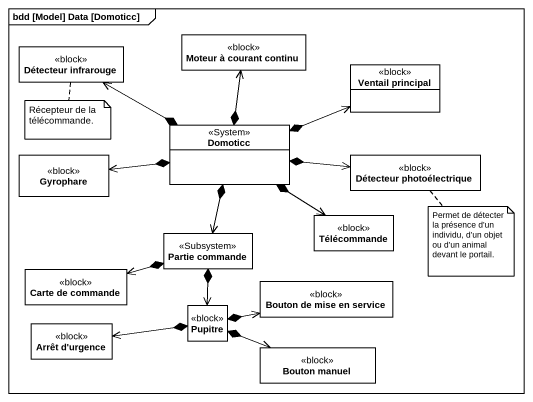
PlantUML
@startuml
mainframe bdd [Model] Data [Domoticc]
hide circle
hide empty members
class "Détecteur infrarouge" as Détecteur_infrarouge <<block>>
class "Moteur à courant continu" as Moteur_à_courant_continu <<block>>
class "Ventail principal" as Ventail_principal <<block>>
class Domoticc <<System>>
class Gyrophare <<block>>
class "Détecteur photoélectrique" as Détecteur_photoélectrique <<block>>
class Télécommande <<block>>
class "Partie commande" as Partie_commande <<Subsystem>>
class "Carte de commande" as Carte_de_commande <<block>>
class "Bouton de mise en service" as Bouton_de_mise_en_service <<block>>
class "Arrêt d'urgence" as Arrêt_d_urgence <<block>>
class Pupitre <<block>>
class "Bouton manuel" as Bouton_manuel <<block>>
Domoticc *-left-> Détecteur_infrarouge
Domoticc *-up-> Moteur_à_courant_continu
Domoticc *-right-> Ventail_principal
Domoticc *-left-> Gyrophare
Domoticc *-right-> Détecteur_photoélectrique
Domoticc *--> Télécommande
Domoticc *--> Partie_commande
Partie_commande *-left-> Carte_de_commande
Partie_commande *--> Pupitre
Pupitre *-right-> Bouton_de_mise_en_service
Pupitre *-left-> Arrêt_d_urgence
Pupitre *-right-> Bouton_manuel
note bottom of Détecteur_infrarouge : Récepteur de la télécommande.
note bottom of Détecteur_photoélectrique : Permet de détecter la présence d'un individu, d'un objet ou d'un animal devant le portail.
@enduml
